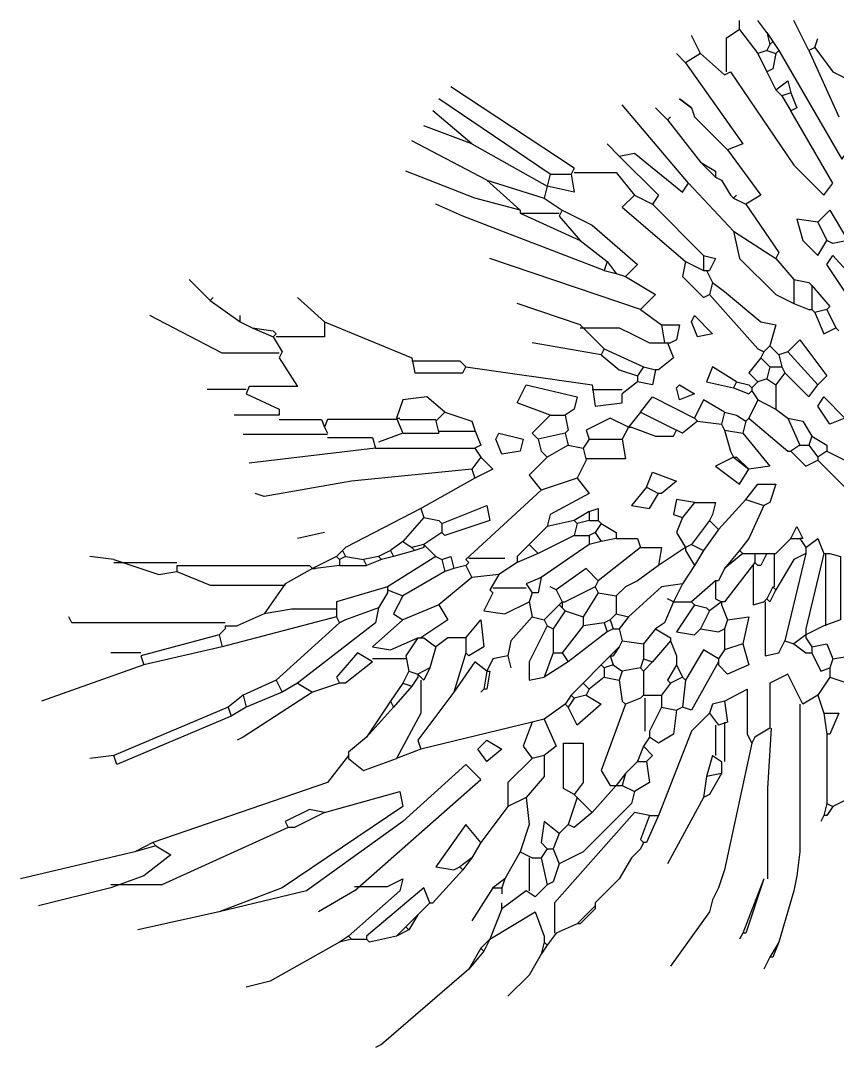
# Model space of a CAD drawing. Header units: inches. Extents: x 26.3 to 103.8, y 105.6 to 183.3.
# Drawn here: x 26.31 to 62.51, y 136.52 to 181.98 of the extents above; entities that cross this region are included whole.
import ezdxf

# ---------------------------------------------------------------- set-up
doc = ezdxf.new("R2010")
doc.units = ezdxf.units.IN
doc.header["$MEASUREMENT"] = 0
doc.layers.add('Standard', color=7, linetype='Continuous')

# ---------------------------------------------------------------- blocks, each defined once
blk = doc.blocks.new('A$C63282AA0')
at = {"layer": 'Standard', "color": 3, "linetype": 'Continuous'}
for points in [[(31.866, 76), (31.866, 76.399)], [(33.066, 75.867), (32.667, 76.399)], [(34.934, 75.066), (34.266, 76.399)], [(31.866, 76), (31.267, 75.599), (31.267, 74.133)], [(31.866, 76), (32.667, 74.933)], [(30.133, 74.933), (29.734, 75.732)], [(33.066, 75.867), (33.334, 75.466)], [(33.066, 75.867), (33.201, 75.333)], [(35.2, 75.199), (35.333, 75.599)], [(33.066, 75.066), (32.667, 74.933)], [(33.201, 75.333), (33.066, 75.066)], [(33.066, 75.066), (33.467, 74.933)], [(33.334, 75.466), (33.201, 75.333)], [(33.334, 75.466), (33.6, 75.066)], [(33.6, 75.066), (33.467, 74.933)], [(33.6, 75.066), (36.4, 70.266), (36.801, 70.8), (36.801, 71.2)], [(35.2, 75.199), (34.934, 75.066)], [(34.934, 75.066), (36.267, 72.133)], [(35.2, 75.199), (36, 74.133), (36.533, 73.866), (36.533, 73.6)], [(29.467, 74.533), (29.067, 74.933)], [(30.133, 74.933), (29.467, 74.533)], [(30.133, 74.933), (31.2, 73.999), (31.467, 74.133)], [(32.667, 74.933), (33.066, 74.133)], [(33.467, 74.933), (33.334, 74.266), (33.066, 74.133)], [(29.467, 74.533), (32.001, 70.933), (31.334, 70.667)], [(31.467, 74.133), (34.266, 70), (35.601, 68.666), (36, 69.199), (34.133, 72.4)], [(33.066, 74.133), (33.467, 73.333)], [(33.467, 73.333), (34, 73.733), (34.133, 73.2)], [(24.534, 69.866), (19.067, 73.466)], [(33.467, 73.333), (33.734, 73.066)], [(23.467, 69.6), (18.534, 72.933)], [(29.734, 72.533), (29.2, 72.933), (29.734, 72.533)], [(34.133, 73.2), (33.734, 73.066)], [(33.734, 73.066), (34.133, 72.4)], [(34.133, 73.2), (34.401, 72.533), (34.133, 72.4)], [(20, 70.933), (18.267, 72.4)], [(29.601, 69.199), (26.667, 72.666)], [(28.667, 72), (28.134, 72.533)], [(29.734, 72.533), (29.867, 72.133)], [(28.667, 72), (28.8, 72.133)], [(28.667, 72), (30.133, 70.133)], [(29.867, 72.133), (31.334, 70.667)], [(29.867, 72.133), (31.334, 70.667)], [(20, 70.933), (17.867, 71.733)], [(20.667, 69.332), (17.334, 71.066)], [(20, 70.933), (23.334, 69.066)], [(26.533, 70.399), (26, 70.933)], [(26.533, 70.399), (27.2, 70.532), (29.333, 68.8), (29.601, 69.199)], [(31.334, 70.667), (32.8, 68.666), (32.134, 68.267)], [(26.533, 70.399), (28.267, 68.666), (28, 68.267)], [(30.133, 70.133), (30.801, 69.733), (30.801, 69.467)], [(30.133, 70.133), (30.801, 69.467)], [(22.134, 67.999), (20.133, 68.533), (17.067, 69.733)], [(23.467, 69.6), (23.334, 69.066)], [(24.401, 69.6), (24.534, 68.8), (23.334, 69.066)], [(23.467, 69.6), (24.401, 69.6)], [(24.534, 69.866), (24.401, 69.6)], [(24.534, 69.666), (26.4, 69.666), (27.2, 68.666)], [(20.667, 69.332), (23.201, 68.533)], [(20.667, 69.332), (22.134, 67.999)], [(29.601, 69.199), (31.6, 67.067)], [(30.801, 69.467), (31.067, 69.332)], [(31.067, 69.332), (31.467, 68.666)], [(31.067, 69.332), (31.467, 68.666)], [(23.334, 69.066), (23.201, 68.533)], [(27.2, 68.666), (26.667, 68.132), (29.467, 65.732)], [(27.2, 68.666), (28, 68.267)], [(31.467, 68.666), (31.6, 68.533)], [(31.6, 68.533), (31.733, 68.666)], [(25.867, 65.333), (19.601, 67.733), (18.4, 68.267)], [(23.201, 68.533), (24, 67.999)], [(28, 68.267), (30.267, 66)], [(31.6, 68.533), (32.134, 68.267)], [(32.134, 68.267), (33.6, 66.133), (33.467, 65.867)], [(22.134, 67.999), (22.134, 67.866)], [(22.134, 67.866), (23.867, 67.866)], [(22.134, 67.866), (24.8, 66.666)], [(24, 67.999), (23.867, 67.733)], [(24, 67.999), (25.333, 67.333), (27.334, 65.599), (26.801, 65.066)], [(35.333, 67.466), (35.867, 67.999), (36.667, 66.666), (36, 66.533), (35.734, 66.666)], [(23.867, 67.733), (24.8, 66.666)], [(35.333, 67.466), (34.401, 67.599), (34.667, 66.666), (35.333, 66), (35.734, 66.666)], [(35.333, 67.466), (35.734, 66.666)], [(31.6, 67.067), (33.467, 65.867)], [(31.6, 67.067), (31.866, 65.867), (33.467, 64.266), (34.266, 63.866)], [(24.8, 66.666), (26, 65.732)], [(30.267, 66), (30.801, 65.867), (30.533, 65.333)], [(30.267, 66), (30.267, 65.333)], [(36, 66), (37.2, 64.666), (36.533, 64.399), (35.734, 65.599), (36, 66)], [(27.467, 63.6), (20.801, 65.867)], [(26, 65.732), (25.867, 65.333)], [(26, 65.732), (26.4, 65.199)], [(29.467, 65.732), (29.333, 65.066), (30.267, 64.133), (30.533, 64.266)], [(29.467, 65.732), (30.267, 65.333)], [(33.467, 65.867), (34.266, 64.933)], [(25.867, 65.333), (26.4, 65.199)], [(26.4, 65.199), (26.801, 65.066)], [(26.801, 65.066), (28.134, 64.266), (27.467, 63.6)], [(30.267, 65.333), (30.4, 65.333)], [(30.4, 65.333), (30.533, 65.333)], [(30.4, 65.333), (30.667, 64.8)], [(8.4, 63.999), (7.467, 64.933)], [(30.667, 64.8), (30.533, 64.266)], [(30.667, 64.8), (31.2, 64.399), (32.8, 63.066), (33.467, 62.933), (33.201, 62)], [(34.266, 64.933), (34.266, 63.866)], [(34.266, 64.933), (34.934, 64.8), (35.067, 64.666)], [(35.067, 64.666), (35.867, 63.733), (35.734, 63.6)], [(35.067, 64.666), (35.067, 63.6)], [(8.4, 63.999), (8.534, 64.133)], [(13.467, 63.066), (12.267, 64.133)], [(30.533, 64.266), (32.667, 61.867), (32.933, 61.733)], [(8.4, 63.999), (9.734, 63.066)], [(24.8, 62.933), (22.001, 63.866)], [(34.266, 63.866), (34.934, 63.6), (35.067, 63.6)], [(11.467, 61.666), (8.933, 61.666), (5.734, 63.333)], [(9.734, 63.066), (9.734, 63.333)], [(27.467, 63.6), (28.4, 62.933)], [(29.867, 63.333), (30.667, 62.533), (30, 62.4), (29.734, 63.066), (29.867, 63.333)], [(35.067, 63.6), (35.2, 63.466)], [(35.734, 63.6), (35.2, 63.466)], [(35.2, 63.466), (35.601, 62.533), (36.134, 62.799)], [(35.734, 63.6), (36.134, 62.799)], [(9.734, 63.066), (10.267, 62.799)], [(10.267, 62.799), (11.2, 62.4)], [(10.267, 62.799), (11.2, 62.666), (11.334, 62.533)], [(13.467, 63.066), (13.467, 62.4), (11.334, 62.4)], [(13.467, 63.066), (17.334, 61.466)], [(24.8, 62.933), (25.867, 61.867)], [(24.8, 62.799), (26.533, 62.799), (27.067, 62.533)], [(28.4, 62.933), (28.534, 62.133)], [(28.4, 62.933), (29.2, 62.933), (29.067, 62.266), (28.8, 62.133)], [(36.134, 62.799), (36.267, 62.666)], [(11.334, 62.533), (11.2, 62.4)], [(11.2, 62.4), (11.6, 61.733), (11.467, 61.466)], [(27.067, 62.533), (27.867, 62.133)], [(27.067, 62.533), (27.867, 62.133)], [(25.734, 61.599), (22.667, 62.133)], [(25.867, 61.867), (25.734, 61.599)], [(25.867, 61.867), (27.6, 61.066)], [(27.867, 62.133), (28.534, 62.133)], [(28.667, 62.133), (28.933, 61.466), (28.267, 60.933), (28.134, 60.933)], [(28.534, 62.133), (28.667, 62.133)], [(28.667, 62.133), (28.8, 62.133)], [(33.201, 62), (32.933, 61.733)], [(33.201, 62), (33.6, 61.599)], [(34, 61.733), (34.534, 62.266), (35.734, 60.667), (35.333, 60.266)], [(11.467, 61.466), (12.267, 60.199), (10.133, 60.199), (10, 59.866)], [(17.334, 61.466), (17.467, 60.8), (19.601, 60.8), (19.734, 61.066)], [(25.734, 61.599), (26.533, 60.933), (27.334, 60.667)], [(32.8, 61.466), (32.267, 60.8), (32.667, 60.399)], [(32.933, 61.733), (32.8, 61.466)], [(32.8, 61.466), (33.201, 61.066)], [(34, 61.733), (33.6, 61.599)], [(33.6, 61.599), (33.734, 61.066)], [(34, 61.733), (35.333, 60.266)], [(17.334, 61.333), (19.467, 61.333), (19.734, 61.066)], [(19.734, 61.066), (25.333, 60.266)], [(27.6, 61.066), (27.334, 60.667)], [(28.134, 60.933), (28, 60.266), (27.334, 60.399)], [(27.6, 61.066), (28.134, 60.933)], [(31.733, 60.399), (30.667, 61.066), (30.4, 60.399), (31.6, 60.133)], [(33.201, 61.066), (33.066, 60.532)], [(33.201, 61.066), (33.734, 61.066)], [(33.734, 61.066), (33.867, 60.8)], [(27.334, 60.667), (27.334, 60.532)], [(27.334, 60.532), (27.334, 60.399)], [(33.066, 60.532), (32.667, 60.399)], [(33.066, 60.532), (33.467, 60.266)], [(33.867, 60.8), (33.467, 60.266)], [(33.867, 60.8), (34.934, 59.733), (35.333, 60.266)], [(10, 60.066), (8.267, 60.066)], [(23.467, 58.933), (22.001, 59.467), (22.4, 60.266), (24.667, 59.733), (24.534, 59.199), (24.133, 58.933)], [(25.333, 60.266), (25.468, 59.332), (26.667, 59.467), (26.667, 59.866)], [(25.333, 60.066), (26.667, 60.066)], [(27.334, 60.399), (26.667, 59.866)], [(29.2, 60.266), (29.867, 59.866), (29.2, 59.6), (29.067, 60.133), (29.2, 60.266)], [(31.733, 60.399), (31.6, 60.133)], [(31.6, 60.133), (32.267, 59.866), (32.4, 60)], [(31.733, 60.399), (32.267, 60.266), (32.4, 60.133)], [(32.667, 60.399), (32.4, 60.133)], [(32.4, 60.133), (32.4, 60)], [(33.467, 60.266), (33.467, 59.199)], [(10, 59.866), (11.467, 59.199), (11.467, 58.933)], [(18.8, 59.066), (18, 59.733), (16.934, 59.6), (16.667, 58.8)], [(27.467, 59.066), (28, 59.733), (29.867, 58.8)], [(31.2, 59.066), (30.267, 59.6), (29.867, 58.8)], [(32.667, 59.6), (32.267, 58.8)], [(32.4, 60), (32.667, 59.6)], [(32.667, 59.6), (33.467, 59.199)], [(35.601, 59.733), (36.533, 58.8), (35.867, 58.533), (35.333, 59.332), (35.601, 59.733)], [(33.467, 59.199), (34, 58.8)], [(11.467, 58.933), (9.467, 58.933)], [(11.467, 58.733), (13.334, 58.733), (13.467, 58.4)], [(16.667, 58.733), (13.6, 58.733), (13.467, 58.4)], [(16.667, 58.8), (16.801, 58.8)], [(16.667, 58.8), (16.934, 58.132)], [(16.801, 58.733), (18.4, 58.733)], [(18.8, 59.066), (18.4, 58.666)], [(18.4, 58.666), (18.534, 58.132)], [(18.8, 59.066), (20, 58.666), (20.133, 58.267)], [(23.467, 58.933), (22.667, 58.132), (22.933, 57.866)], [(23.467, 58.933), (24.133, 58.933)], [(24.133, 58.933), (24.266, 58.267), (24.133, 58.132)], [(26.934, 58.4), (26.134, 58.8), (25.067, 58.267), (25.2, 57.866)], [(27.467, 59.066), (26.934, 58.4)], [(27.467, 59.066), (29.067, 58.267)], [(30, 58.666), (29.333, 58.132), (29.067, 58.267)], [(29.867, 58.8), (30, 58.666)], [(30, 58.666), (31.067, 58.533)], [(31.2, 59.066), (31.067, 58.533)], [(31.2, 59.066), (31.733, 58.933), (32.134, 58.666)], [(32.134, 58.666), (32.001, 58.132)], [(32.267, 58.8), (32.134, 58.666)], [(32.267, 58.8), (34, 57.333), (34.133, 57.333)], [(34, 58.8), (34.534, 57.599)], [(34, 58.8), (34.667, 58.666), (35.067, 57.999)], [(13.467, 58.4), (13.6, 58.132)], [(20.133, 58.2), (18.534, 58.2)], [(20.133, 58.267), (20.4, 57.599), (20.133, 57.466)], [(26.934, 58.4), (26.667, 57.866)], [(26.934, 58.4), (27.067, 58.4)], [(27.067, 58.4), (28.134, 57.999), (28.933, 57.999), (29.067, 58.267)], [(31.067, 58.533), (31.2, 58.267)], [(31.2, 58.267), (32.001, 58.132)], [(31.2, 58.267), (31.467, 57.333), (31.6, 57.067)], [(13.6, 58.066), (9.867, 58.066)], [(13.6, 57.933), (15.601, 57.933), (15.734, 57.466)], [(16.934, 58.132), (15.867, 57.733)], [(16.934, 58.132), (18.534, 58.132)], [(21.2, 58.132), (22.267, 57.866), (22.134, 57.333), (21.334, 57.2), (21.067, 57.866), (21.2, 58.132)], [(24.133, 58.132), (22.933, 57.866)], [(22.933, 57.866), (23.066, 57.333), (23.334, 57.067)], [(24.133, 58.132), (24.266, 57.599)], [(25.2, 57.866), (24.934, 57.466)], [(26.667, 57.866), (26.801, 57), (25.067, 57)], [(25.2, 57.866), (26.667, 57.866)], [(32.001, 58.132), (33.201, 56.666), (32.267, 56.533)], [(35.067, 57.999), (34.934, 57.599)], [(35.067, 57.999), (35.734, 57.599), (35.734, 57.333)], [(15.734, 57.466), (10.133, 56.799)], [(15.734, 57.466), (20.133, 57.466)], [(20.133, 57.466), (20.4, 57.067)], [(24.266, 57.599), (23.334, 57.067)], [(24.266, 57.599), (24.934, 57.466)], [(24.934, 57.466), (25.067, 56.932)], [(34.534, 57.599), (34.133, 57.333)], [(34.133, 57.333), (34.8, 56.666), (35.333, 56.932)], [(34.534, 57.599), (34.934, 57.599)], [(34.934, 57.599), (35.333, 57.067)], [(35.734, 57.333), (35.333, 57.067)], [(35.734, 57.333), (36.533, 56.932), (36.934, 56.266)], [(20.4, 57.067), (20, 56.533)], [(20.4, 57.067), (20.934, 56.533), (20.133, 56.133)], [(23.334, 57.067), (22.534, 56.266), (23.066, 55.599)], [(25.067, 56.932), (24.667, 56.133)], [(31.6, 57.067), (30.801, 56.666), (31.866, 55.867), (32.267, 56.533)], [(31.6, 57.067), (31.733, 57.067)], [(31.6, 57.067), (32.267, 56.533)], [(31.733, 57.067), (32.267, 56.533)], [(35.333, 57.067), (35.333, 56.932)], [(35.333, 56.932), (36.533, 55.732), (36.667, 55.732)], [(20, 56.533), (14.667, 56), (10.801, 55.333), (10.4, 55.466)], [(20, 56.533), (20.133, 56.133)], [(27.733, 55.732), (28, 56.399), (29.067, 56), (28.4, 55.466), (28.267, 55.466)], [(20.133, 56.133), (17.733, 54.8)], [(24.667, 56.133), (23.066, 55.599)], [(24.667, 56.133), (25.2, 55.466), (23.467, 54.533), (23.334, 53.999)], [(23.066, 55.599), (19.734, 52.533), (19.867, 52.4)], [(27.733, 55.732), (27.067, 54.933), (27.867, 54.8), (28.267, 55.466)], [(27.733, 55.732), (28.267, 55.466)], [(32.134, 55.199), (32.667, 55.867), (33.467, 55.867), (33.201, 55.066), (32.933, 54.933)], [(29.867, 55.066), (29.067, 55.199), (28.933, 54.533), (29.333, 54.399)], [(29.867, 55.066), (29.333, 54.399)], [(29.867, 55.066), (30.801, 55.066), (30.667, 54.533), (30.533, 54.266)], [(32.134, 55.199), (30.934, 53.866)], [(32.134, 55.199), (32.933, 54.933)], [(17.733, 54.8), (14.401, 53.066), (14.266, 52.933)], [(17.733, 54.8), (17.867, 54.399)], [(18.667, 54.133), (20.667, 54.933), (20.801, 54.266), (18.8, 53.6), (18.667, 53.733)], [(25.2, 54.666), (24.534, 54.266)], [(25.2, 54.666), (25.601, 54.8), (25.601, 54.266)], [(25.2, 54.666), (25.2, 54.266)], [(32.933, 54.933), (32.267, 53.466), (31.866, 52.933)], [(17.867, 54.399), (16.934, 53.333)], [(17.867, 54.399), (18.534, 54.266), (18.667, 54.133)], [(18.667, 54.133), (18.667, 53.733)], [(24.534, 54.266), (23.334, 53.999)], [(24.534, 54.266), (24.667, 54.133)], [(24.667, 54.133), (24.534, 53.6)], [(25.2, 54.266), (24.667, 54.133)], [(25.2, 54.266), (25.601, 54.266)], [(25.734, 54.133), (25.468, 53.733)], [(25.601, 54.266), (25.734, 54.133)], [(25.734, 54.133), (26.4, 53.733), (26.4, 53.466)], [(29.333, 54.399), (29.067, 53.733), (29.467, 53.066)], [(30.533, 54.266), (29.734, 53.2)], [(30.533, 54.266), (30.934, 53.866)], [(13.467, 53.733), (12.267, 53.466)], [(18.667, 53.733), (17.867, 53.2)], [(23.334, 53.999), (22.534, 53.2)], [(25.468, 53.733), (25.2, 53.6)], [(25.468, 53.733), (25.734, 53.333)], [(30.934, 53.866), (30.267, 52.933)], [(34.133, 53.466), (34.401, 53.999), (34.667, 53.466), (34.534, 53.466)], [(16.934, 53.333), (16.4, 52.933)], [(16.934, 53.333), (17.334, 53.066)], [(17.867, 53.2), (17.334, 53.066)], [(17.867, 53.2), (17.867, 53.066)], [(17.867, 53.2), (18.4, 52.666)], [(22.534, 53.2), (22.001, 52.666), (22.001, 52.4)], [(22.534, 53.2), (22.933, 52.799)], [(24.534, 53.6), (22.933, 52.799)], [(25.2, 53.2), (23.066, 51.733)], [(24.534, 53.6), (25.2, 53.6)], [(25.2, 53.6), (25.2, 53.2)], [(25.734, 53.333), (25.2, 53.2)], [(26.4, 53.466), (25.734, 53.333)], [(26.4, 53.466), (27.334, 53.466), (27.467, 53.066)], [(29.734, 53.2), (29.467, 53.066)], [(29.734, 53.2), (30.267, 52.933)], [(34.133, 53.466), (33.467, 52.799)], [(34.133, 53.466), (34.534, 53.466)], [(34.534, 53.466), (34.8, 53.066)], [(34.8, 53.066), (35.333, 53.466), (35.601, 52.799)], [(14.266, 52.933), (14, 52.666)], [(14.266, 52.933), (14.401, 52.666)], [(16.4, 52.933), (15.867, 52.666)], [(16.4, 52.933), (16.533, 52.666)], [(17.467, 52.933), (16.533, 52.666)], [(17.334, 53.066), (17.467, 52.933)], [(17.867, 53.066), (17.467, 52.933)], [(22.933, 52.799), (22.001, 52.4)], [(27.467, 53.066), (25.601, 51.599)], [(27.467, 53.066), (28.4, 53.066), (28.267, 52.266)], [(29.467, 53.066), (28.267, 52.266)], [(29.467, 53.066), (29.467, 52.933)], [(29.467, 52.933), (29.867, 52.266)], [(30.267, 52.933), (29.867, 52.266)], [(31.866, 52.933), (31.2, 52.133)], [(32.001, 52.799), (31.2, 52.133)], [(31.866, 52.933), (32.001, 52.799)], [(32.001, 52.799), (32.534, 52.799)], [(32.534, 52.799), (32.534, 52.4)], [(32.534, 52.799), (33.066, 52.799)], [(33.066, 52.799), (32.8, 52.266), (32.667, 52.266)], [(33.066, 52.799), (33.467, 52.799)], [(33.4, 52.799), (33.4, 51.333)], [(34.8, 52.799), (34.266, 52.533), (33.467, 51.2)], [(34.8, 52.799), (33.867, 48.933)], [(34.8, 53.066), (34.8, 52.799)], [(35.601, 52.799), (34.8, 49.467), (34.8, 49.199)], [(35.601, 52.799), (35.734, 52.799)], [(35.867, 52.799), (36.334, 52.666), (36.334, 49.866), (35.601, 49.6)], [(35.667, 52.799), (35.667, 49.6)], [(35.734, 52.799), (35.867, 52.799)], [(4.133, 52.533), (3.066, 52.666)], [(4.133, 52.533), (6.134, 51.867), (6.934, 52)], [(4.133, 52.4), (6.934, 52.4)], [(14, 52.666), (12.933, 52.133)], [(14, 52.666), (14.133, 52.533)], [(14.401, 52.666), (14.133, 52.533)], [(14.133, 52.533), (14.133, 52.266)], [(14.401, 52.666), (15.2, 52.533)], [(15.867, 52.666), (15.2, 52.533)], [(15.2, 52.533), (15.333, 52.266)], [(16, 52.533), (15.333, 52.266)], [(15.867, 52.666), (16, 52.533)], [(16.533, 52.666), (16, 52.533)], [(18.4, 52.666), (16.267, 51.333)], [(18.4, 52.666), (18.667, 52.533)], [(18.667, 52.533), (19.067, 52.666), (19.2, 52.133)], [(18.667, 52.533), (18.8, 52)], [(19.867, 52.4), (19.734, 52.266)], [(19.867, 52.599), (21.467, 52.599)], [(22.001, 52.4), (21.2, 51.867)], [(32.534, 52.4), (31.2, 50.667), (31.067, 50.667)], [(32.534, 52.4), (32.667, 52.266)], [(6.934, 52.266), (12.8, 52.266), (12.933, 52.133)], [(6.934, 52.266), (6.934, 52.133)], [(6.934, 52.133), (6.934, 52)], [(6.934, 52), (8.4, 51.399), (11.733, 51.399)], [(12.933, 52.133), (11.733, 51.466)], [(12.933, 52.133), (13.066, 52.133)], [(14.133, 52.266), (13.066, 52.133)], [(14.133, 52.266), (15.333, 52.266)], [(18.8, 52), (16.934, 50.933)], [(19.2, 52.133), (18.8, 52)], [(19.734, 52.266), (19.2, 52.133)], [(19.734, 52.266), (20, 51.733)], [(21.2, 51.867), (20, 51.733)], [(21.2, 51.867), (20.801, 51.2), (20.934, 51.066)], [(25.601, 51.599), (25.067, 52.133), (23.734, 51.2)], [(28.267, 52.266), (27.334, 51.599)], [(29.867, 52.266), (29.333, 51.466)], [(31.2, 52.133), (30.934, 51.599), (30.801, 51.599)], [(32.467, 52.266), (32.467, 50.532), (32.933, 50.667), (33.066, 50.8)], [(11.733, 51.466), (10.801, 50.133)], [(20, 51.733), (18.534, 50.532)], [(23.066, 51.733), (22.4, 51.466)], [(22.4, 51.466), (22.667, 51.066)], [(23.066, 51.733), (22.933, 51.066), (22.667, 51.066)], [(25.601, 51.599), (25.468, 51.333)], [(27.334, 51.599), (26.801, 51.333)], [(27.334, 51.599), (26.801, 51.333)], [(29.333, 51.466), (28.4, 51.333), (26.934, 50)], [(29.333, 51.466), (28.933, 50.667)], [(30.801, 51.599), (29.734, 50.667)], [(30.801, 51.599), (30.801, 50.8), (31.067, 50.667)], [(16.267, 51.333), (14, 50.667), (14, 50.399)], [(16.267, 51.066), (15.867, 50.399)], [(16.267, 51.333), (16.267, 51.2)], [(16.267, 51.2), (16.267, 51.066)], [(16.267, 51.2), (16.934, 50.933)], [(16.934, 50.933), (16.533, 50.133), (16.934, 49.866)], [(20.934, 51.066), (20.533, 50.266), (21.467, 50.133), (22.534, 50.667)], [(22.4, 51.266), (20.934, 51.266)], [(22.667, 51.066), (22.534, 50.667)], [(23.734, 51.2), (23.467, 51.333)], [(23.734, 51.2), (24, 50.667)], [(25.468, 51.333), (24.133, 50.667)], [(25.601, 51.066), (24.934, 50)], [(25.468, 51.333), (25.601, 51.066)], [(25.601, 51.066), (26.4, 50.933)], [(26.801, 51.333), (26.4, 50.933)], [(26.4, 50.933), (26.4, 50.133)], [(33.334, 51.333), (33.066, 50.8)], [(33.467, 51.2), (33.201, 50.667)], [(33.334, 51.333), (33.467, 51.2)], [(18.534, 50.532), (16.934, 49.866)], [(18.534, 50.532), (18.933, 49.866), (17.733, 49.066)], [(22.534, 50.667), (22.667, 50)], [(23.867, 50.532), (23.201, 49.866)], [(24, 50.667), (23.867, 50.532)], [(23.867, 50.532), (24, 50.399)], [(24, 50.667), (24.133, 50.667)], [(24, 50.667), (24, 50.399)], [(28.933, 50.667), (28.534, 49.733), (28.134, 49.467)], [(28.933, 50.667), (28.667, 50.8)], [(28.933, 50.667), (29.067, 50.667)], [(29.067, 50.667), (29.734, 50.667)], [(29.867, 50.532), (29.067, 49.332), (29.867, 49.199), (30.133, 49.467)], [(29.734, 50.667), (29.867, 50.532)], [(29.867, 50.532), (30.4, 50.399), (30.533, 50.266)], [(31.067, 50.667), (30.533, 50.266)], [(31.067, 50.667), (31.067, 50.532)], [(31.067, 50.532), (31.334, 49.866)], [(33, 50.667), (33, 48.267), (33.6, 48.4), (33.867, 48.933)], [(33.066, 50.8), (33.201, 50.667)], [(10.801, 50.133), (9.601, 49.6)], [(14, 50.333), (12.001, 50.333), (10.801, 50.133)], [(15.867, 50.399), (15.734, 49.733), (12.267, 47.067)], [(14, 50.399), (14, 50)], [(15.867, 50.399), (14.401, 49.866), (14.133, 49.733)], [(24.133, 50.266), (23.6, 49.467)], [(24, 50.399), (24.133, 50.266)], [(24.133, 50.266), (24.934, 50)], [(26.4, 50.133), (26.134, 49.866)], [(26.4, 50.133), (26.934, 50)], [(30.533, 50.266), (30.133, 49.467)], [(9.067, 49.733), (2.267, 49.733), (2.134, 50)], [(14, 50), (8.933, 48.666)], [(9.067, 49.6), (9.067, 49.467)], [(9.067, 49.6), (9.601, 49.6)], [(9.067, 49.6), (9.601, 49.6)], [(14.133, 49.733), (11.334, 47.2)], [(14, 50), (14.133, 49.733)], [(16.934, 49.866), (15.601, 48.666), (16.4, 48.533), (17.6, 49.066)], [(19.734, 49.066), (20.4, 49.866), (20.533, 48.666), (19.867, 48.267), (19.734, 48.4)], [(22.667, 50), (21.733, 48.933), (21.6, 48.267)], [(23.334, 49.6), (22.534, 47.999), (22.534, 47.2), (23.201, 47.333)], [(22.667, 50), (23.201, 49.866)], [(23.201, 49.866), (23.334, 49.6)], [(23.334, 49.6), (23.6, 49.467)], [(24.934, 49.6), (24, 48.4)], [(24.934, 50), (24.934, 49.6)], [(25.867, 49.733), (24.934, 49.6)], [(26.134, 49.866), (25.867, 49.733)], [(25.867, 49.733), (26, 49.332)], [(26.134, 49.866), (26.267, 49.467)], [(26.934, 50), (26.533, 49.467)], [(31.334, 49.866), (31.2, 49.467)], [(31.334, 49.866), (32.267, 50), (32.001, 48.8)], [(35.601, 49.6), (34.8, 49.199)], [(8.8, 49.199), (5.333, 48.267)], [(9.067, 49.467), (8.8, 49.199)], [(8.8, 49.199), (8.933, 48.666)], [(23.6, 49.467), (23.6, 48.4)], [(26, 49.332), (24.266, 47.999)], [(26.267, 49.467), (26, 49.332)], [(26.267, 49.467), (26.533, 49.467)], [(26.533, 49.467), (26.667, 48.933)], [(28.134, 49.467), (27.6, 48.8)], [(28.134, 49.467), (28.8, 49.066), (28.8, 48.933)], [(30.133, 49.467), (30.934, 49.332), (31.2, 49.467)], [(31.2, 49.467), (31.2, 48.533)], [(34.8, 49.199), (34.266, 48.8)], [(34.8, 49.199), (34.8, 49.066)], [(8.933, 48.666), (5.468, 47.866)], [(17.6, 49.066), (17.067, 48.267)], [(17.6, 49.066), (17.733, 49.066)], [(17.733, 49.066), (17.867, 49.066)], [(17.867, 49.066), (18.4, 48.666)], [(18.4, 48.666), (18.134, 47.733)], [(19.734, 49.066), (18.933, 49.066), (18.4, 48.666)], [(19.734, 49.066), (19.734, 48.4)], [(26.533, 48.666), (26.134, 48.267)], [(26.533, 48.666), (26.267, 48.267)], [(26.667, 48.933), (26.533, 48.666)], [(26.667, 48.933), (27.6, 48.8)], [(27.6, 48.8), (27.6, 48.132)], [(28.8, 48.933), (28, 47.999)], [(28.8, 48.933), (29.067, 48.267), (29.067, 47.866)], [(32.001, 48.8), (32.267, 47.866), (31.334, 47.466), (30.934, 47.866)], [(32.001, 48.8), (31.2, 48.533)], [(33.867, 48.933), (34.266, 48.8)], [(34.266, 48.8), (34.8, 48.4), (35.067, 48.4)], [(34.8, 49.066), (35.067, 48.666)], [(35.067, 48.666), (35.734, 48.8), (36, 48.132)], [(35.067, 48.666), (35.067, 48.4)], [(5.333, 48.4), (4, 48.4)], [(5.333, 48.267), (5.468, 47.866)], [(15.601, 47.999), (14.934, 48.4), (14, 47.333), (14.133, 47.067)], [(17.067, 48.267), (17.2, 47.599)], [(19.734, 48.4), (19.2, 46.666)], [(21.6, 48.267), (20.934, 48.132), (20.667, 47.599)], [(21.6, 48.267), (21.733, 47.733)], [(23.6, 48.4), (23.201, 47.333)], [(23.6, 48.4), (24, 48.4)], [(24, 48.4), (24.266, 47.999)], [(26.134, 48.267), (25.734, 47.866)], [(26.134, 48.267), (26.267, 48.267)], [(26.134, 48.267), (26.267, 47.866)], [(30.934, 48.132), (30.267, 48.533), (29.467, 47.2)], [(31.2, 48.533), (30.934, 48.132)], [(35.067, 48.4), (35.468, 47.599), (35.867, 47.733)], [(36, 48.132), (36.801, 48.267), (36.934, 47.866)], [(5.468, 47.866), (0.934, 46.266)], [(15.601, 47.999), (14.401, 47.067), (14.133, 47.067)], [(17.067, 48.132), (15.601, 48.132)], [(20.667, 47.599), (20.133, 47.999), (19.2, 46.666)], [(24.266, 47.999), (23.201, 47.333)], [(25.734, 47.866), (24.934, 47.067)], [(25.734, 47.866), (25.867, 47.733)], [(26.267, 47.866), (25.867, 47.733)], [(26.267, 47.866), (26.667, 47.599)], [(27.6, 48.132), (27.467, 47.733)], [(27.6, 48.132), (28, 47.999)], [(28, 47.999), (27.6, 47.599)], [(29.067, 47.866), (28.667, 47.2), (28.8, 47.067)], [(29.067, 47.866), (29.333, 47.333)], [(30.934, 47.999), (29.734, 45.867), (29.333, 46)], [(30.934, 48.132), (30.934, 47.999)], [(30.934, 47.999), (30.934, 47.866)], [(36, 48.132), (35.867, 47.733)], [(17.2, 47.599), (16.934, 47.067)], [(17.2, 47.599), (17.6, 47.466)], [(17.6, 47.333), (17.334, 46.932)], [(18.134, 47.733), (17.6, 47.466)], [(17.6, 47.466), (17.6, 47.333)], [(17.6, 47.466), (17.867, 47.2)], [(18.134, 47.733), (17.867, 47.2)], [(20.667, 47.599), (20.533, 46.799)], [(20.801, 47.599), (20.667, 46.799), (20.533, 46.799)], [(20.667, 47.599), (20.801, 47.599)], [(25.867, 47.333), (25.2, 46.799)], [(25.867, 47.733), (25.867, 47.333)], [(25.867, 47.333), (26.533, 47.2)], [(26.667, 47.599), (26.533, 47.2)], [(27.467, 47.733), (26.667, 47.599)], [(27.467, 47.733), (27.6, 47.599)], [(27.6, 47.599), (27.6, 46.533)], [(29.333, 47.333), (28.8, 47.067)], [(29.333, 47.333), (29.467, 47.2)], [(34.667, 46.133), (34, 47.466), (33.201, 47.067), (33.201, 45.066)], [(35.867, 47.333), (35.333, 46.533)], [(35.867, 47.733), (35.867, 47.333)], [(35.867, 47.333), (36.667, 47.067)], [(11.334, 47.2), (9.867, 46.533)], [(11.334, 47.2), (11.6, 46.666)], [(12.267, 47.067), (11.6, 46.666)], [(12.267, 47.067), (12.933, 46.666)], [(14.133, 47.067), (12.933, 46.666)], [(16.934, 47.067), (16.4, 46.266)], [(17.334, 46.932), (16.533, 46)], [(17.733, 47.2), (17.733, 45.732), (16.667, 43.733)], [(16.934, 47.067), (17.334, 46.932)], [(24.934, 47.067), (24.401, 46.533)], [(24.934, 47.067), (25.2, 46.799)], [(26.533, 47.2), (26.667, 46.266), (26.801, 46.133)], [(28.8, 47.067), (28.4, 46.533)], [(29.467, 47.2), (29.333, 46)], [(9.867, 46.533), (9.2, 46)], [(12.933, 46.666), (9.867, 44.666), (9.601, 44.533)], [(9.867, 46.533), (10, 46)], [(11.6, 46.666), (10, 46)], [(19.2, 46.666), (17.6, 44.533), (17.733, 44.133)], [(20.533, 46.799), (20.4, 46.666)], [(24.401, 46.533), (24.133, 46.133)], [(25.067, 46.533), (25.734, 46.133), (24.667, 45.199), (24.266, 46)], [(24.534, 46.399), (24.266, 46)], [(24.401, 46.533), (24.534, 46.399)], [(25.067, 46.533), (24.534, 46.399)], [(25.2, 46.799), (25.067, 46.533)], [(27.467, 46.399), (26.801, 46.133)], [(27.6, 46.533), (27.467, 46.399)], [(27.6, 46.533), (28.4, 46.533)], [(27.667, 46.399), (27.667, 44.933)], [(28.4, 46.533), (28.4, 46)], [(31.2, 46.266), (32.2, 46.799), (32.2, 44.8), (32.4, 44.399)], [(35.333, 46.533), (34.667, 46.133)], [(35.333, 46.533), (35.601, 45.732)], [(9.2, 46), (4.133, 43.866)], [(9.2, 46), (9.333, 45.599)], [(10, 46), (9.333, 45.599)], [(16.4, 46.266), (15.333, 44.666)], [(16.533, 46), (15.333, 44.666)], [(16.4, 46.266), (16.533, 46)], [(24.133, 46.133), (23.201, 45.466)], [(24.133, 46.133), (24.266, 46)], [(26.801, 46.133), (25.734, 43.2), (26.134, 42.533), (26.4, 42.533)], [(28.4, 46), (27.867, 44.933)], [(28.4, 46), (29.067, 45.867)], [(29.333, 46), (29.067, 45.867)], [(31.2, 46.266), (30.667, 46.133), (30.533, 45.732)], [(31.2, 46.266), (31.334, 45.333)], [(34.534, 46.133), (34.534, 39.6), (34.401, 38.533)], [(9.333, 45.599), (4.266, 43.466), (4.133, 43.866)], [(23.201, 45.466), (22.667, 45.333)], [(23.201, 45.466), (23.734, 44.266), (23.201, 43.866)], [(29.067, 45.867), (28.933, 44.8), (28.267, 44.399), (27.867, 44.666)], [(30.533, 45.732), (29.734, 44.933), (28.267, 41.2)], [(30.533, 45.732), (30.934, 45.199)], [(35.601, 45.732), (36.267, 45.732)], [(35.601, 45.732), (35.734, 44.8)], [(36.267, 45.732), (35.867, 44.8), (35.734, 44.8)], [(22.667, 45.333), (17.733, 44.133)], [(22.667, 45.333), (22.267, 44.266), (22.667, 43.733)], [(30.801, 45.199), (30.801, 43.866)], [(31.334, 45.333), (30.934, 45.199)], [(31.2, 45.333), (31.2, 43.6)], [(33.201, 45.066), (32.534, 44.666), (32.4, 44.399)], [(33.267, 45.066), (33.101, 42.4), (33.101, 38.4)], [(15.333, 44.666), (14.534, 43.999)], [(15.333, 44.666), (14.534, 43.999)], [(27.867, 44.666), (27.6, 44.266)], [(27.867, 44.933), (27.867, 44.666)], [(35.734, 44.8), (35.734, 41.733)], [(17.733, 44.133), (16.667, 43.733)], [(20.667, 44.533), (21.334, 44.133), (20.667, 43.6), (20.267, 44.133), (20.667, 44.533)], [(24.534, 42.133), (24.067, 42.4), (24.067, 44.399), (24.934, 44.399), (24.934, 42.666), (24.534, 42.133)], [(27.6, 44.266), (27.334, 43.6)], [(27.6, 44.266), (28, 43.866), (27.733, 43.6)], [(32.4, 44.399), (31.2, 38.8)], [(4.133, 43.866), (3.066, 43.733)], [(14.534, 43.866), (13.6, 42.666), (5.867, 40)], [(14.534, 43.999), (14.534, 43.866)], [(14.534, 43.866), (14.534, 43.733)], [(14.534, 43.733), (15.2, 43.2), (16.667, 43.733)], [(22.667, 43.733), (21.6, 42.666), (21.6, 41.599)], [(23.201, 43.866), (23.201, 42.933), (22.4, 42)], [(23.201, 43.866), (22.667, 43.733)], [(30.667, 43.866), (30.4, 42.933)], [(30.667, 43.866), (31.067, 43.6)], [(14.8, 37.866), (20.4, 42.799), (19.734, 43.466), (16.934, 40.933), (12.667, 37.866), (8.8, 36.932)], [(27.334, 43.6), (26.801, 43.066)], [(27.733, 43.6), (27.867, 42.666), (27.2, 42.266)], [(27.334, 43.6), (27.733, 43.6)], [(31.067, 43.6), (31.067, 43.066)], [(26.801, 43.066), (26.4, 42.533)], [(26.801, 43.066), (26.667, 42.533)], [(31.067, 43.066), (30.533, 42.133), (30.267, 42)], [(30.4, 42.933), (30.267, 42)], [(31.067, 43.066), (30.4, 42.933)], [(26.4, 42.533), (25.333, 41.333)], [(26.4, 42.533), (26.667, 42.533)], [(26.667, 42.533), (27.2, 42.266)], [(13.467, 41.333), (16.801, 42.266), (16.934, 41.599), (11.6, 37.999), (8.8, 36.932)], [(22.4, 42), (21.6, 41.599)], [(22.4, 42), (22.534, 40.8), (22.134, 39.6)], [(27.2, 42.266), (27.067, 41.733), (24.934, 39.6), (23.867, 39.066)], [(24.667, 42), (24.266, 40.8)], [(24.534, 42.133), (24.667, 42)], [(24.667, 42), (25.333, 41.333)], [(30.267, 42), (28.667, 39.066)], [(36.533, 41.867), (36, 41.599)], [(13.467, 41.333), (12.8, 41.466), (11.733, 40.933), (11.866, 40.667)], [(21.6, 41.599), (20.4, 40)], [(35.734, 41.733), (35.601, 41.2)], [(36, 41.599), (35.734, 41.2), (35.601, 41.2)], [(35.734, 41.733), (36, 41.599)], [(13.467, 41.333), (12.134, 40.667), (11.866, 40.667)], [(23.867, 40.399), (23.201, 40.933), (23.066, 40), (23.334, 39.733)], [(27.867, 41.2), (27.2, 41.333), (23.667, 37.333), (23.667, 36)], [(25.333, 41.333), (24.534, 40.667), (24.266, 40.8)], [(27.867, 41.2), (27.467, 40.133), (27.6, 40)], [(28.267, 41.2), (27.733, 40), (27.6, 40)], [(27.867, 41.2), (28.267, 41.2)], [(35.601, 41.2), (35.468, 40.933)], [(11.866, 40.667), (6.267, 38.132), (4, 38.132)], [(20.4, 40), (19.734, 40.8), (18.4, 38.933), (19.2, 38.8), (19.467, 38.933)], [(24.266, 40.8), (23.867, 40.399)], [(23.867, 40.399), (23.6, 39.733)], [(5.067, 39.6), (0, 38.4)], [(6, 39.866), (6.667, 39.467), (5.468, 38.533), (4, 37.999)], [(5.867, 40), (5.067, 39.6)], [(6, 39.866), (5.067, 39.6)], [(5.867, 40), (6, 39.866)], [(20.4, 40), (20, 39.332)], [(22.134, 39.6), (21.467, 38.4)], [(22.134, 39.6), (22.667, 39.332)], [(23.334, 39.733), (23.066, 39.332)], [(23.334, 39.733), (23.6, 39.733)], [(23.6, 39.733), (23.867, 39.066)], [(27.467, 39.733), (27.067, 39.332)], [(27.467, 39.733), (27.067, 39.332)], [(27.6, 40), (27.467, 39.733)], [(20, 39.332), (19.467, 38.933)], [(20, 39.332), (19.601, 38.8)], [(22.534, 39.332), (22.534, 37.866)], [(22.667, 39.332), (23.066, 39.332)], [(23.066, 39.332), (23.334, 38.132)], [(27.067, 39.332), (26.533, 38.4)], [(19.601, 38.8), (18.267, 37.333)], [(19.467, 38.933), (19.601, 38.8)], [(23.867, 39.066), (23.6, 38.267), (23.334, 38.132)], [(31.2, 38.8), (30.934, 37.999)], [(31.2, 38.8), (30.934, 37.999)], [(14.8, 38.066), (16.267, 38.066), (16.934, 38.4), (16.801, 37.866), (14.534, 35.867)], [(21.467, 38.4), (20.934, 37.999)], [(21.467, 38.4), (21.334, 37.999)], [(26.533, 38.4), (26, 37.866)], [(26.533, 38.4), (26, 37.866)], [(32.933, 38.4), (32.001, 36)], [(32.933, 38.4), (32.134, 36), (32.001, 36)], [(34.401, 38.533), (34.266, 37.866)], [(34.401, 38.533), (34.266, 37.866)], [(4, 37.999), (0.801, 37.2)], [(14.8, 37.866), (13.201, 36.932)], [(18.134, 37.333), (17.867, 37.999), (15.333, 35.867), (15.333, 35.732)], [(20.934, 37.999), (20, 36.533)], [(20.934, 37.999), (21.334, 37.999)], [(21.334, 37.999), (21.334, 37.733)], [(22.4, 37.866), (21.334, 37.067)], [(23.334, 38.132), (22.8, 37.599), (22.4, 37.866)], [(26, 37.866), (25.867, 37.733)], [(30.934, 37.999), (30.667, 37.466)], [(34.266, 37.866), (33.6, 35.599)], [(18.134, 37.333), (17.6, 36.799)], [(18.134, 37.333), (17.6, 36.799)], [(18.134, 37.333), (18.267, 37.333)], [(21.334, 37.067), (21.334, 37.333)], [(25.867, 37.733), (25.468, 37.333)], [(25.867, 37.733), (25.468, 37.333)], [(25.468, 37.333), (25.468, 37.2)], [(30.667, 37.466), (30.533, 36.932)], [(30.667, 37.466), (30.533, 36.932)], [(8.8, 36.932), (5.2, 36.133)], [(21.334, 37.067), (20.801, 35.732)], [(20.801, 35.732), (22.8, 36.932), (23.201, 35.867), (23.201, 35.599)], [(25.468, 37.2), (24.667, 36.399)], [(25.468, 37.067), (24.8, 36.399), (24.667, 36.399)], [(25.468, 37.2), (25.468, 37.067)], [(30.533, 36.932), (28.8, 34.533)], [(17.6, 36.799), (17.067, 36.266)], [(17.6, 36.799), (17.2, 36.133)], [(24.667, 36.399), (23.734, 36)], [(17.067, 36.266), (16.667, 35.867)], [(17.2, 36.133), (16.667, 35.867)], [(17.067, 36.266), (17.2, 36.133)], [(23.734, 36), (23.334, 35.466)], [(32.001, 36), (31.866, 35.732)], [(14.133, 35.599), (11.067, 33.866), (10, 33.6)], [(14.534, 35.867), (14.133, 35.599)], [(14.667, 35.732), (14.133, 35.599)], [(14.534, 35.867), (14.667, 35.732)], [(14.667, 35.732), (15.333, 35.732)], [(16.667, 35.867), (15.468, 35.599), (15.333, 35.732)], [(20.801, 35.732), (20.4, 35.333)], [(20.801, 35.732), (20.533, 35.199)], [(23.201, 35.599), (23.066, 35.066)], [(23.334, 35.466), (23.066, 35.066)], [(23.201, 35.599), (23.334, 35.466)], [(33.6, 35.599), (33.201, 34.933)], [(33.6, 35.599), (33.334, 34.933), (33.201, 34.933)], [(20.4, 35.333), (19.867, 34.399)], [(20.533, 35.199), (19.867, 34.399)], [(20.4, 35.333), (20.533, 35.199)], [(23.066, 35.066), (22.534, 34.133), (21.6, 33.2)], [(33.201, 34.933), (32.933, 34.399)], [(19.867, 34.399), (16, 31.066), (15.734, 30.933)]]:
    blk.add_lwpolyline(points, dxfattribs=at)
blk = doc.blocks.new('A$C484916D9')
blk.add_blockref('A$C63282AA0', (0, 0))

msp = doc.modelspace()

# ---------------------------------------------------------------- block references
msp.add_blockref('A$C484916D9', (26.312, 105.583))

doc.saveas('drawing.dxf')
